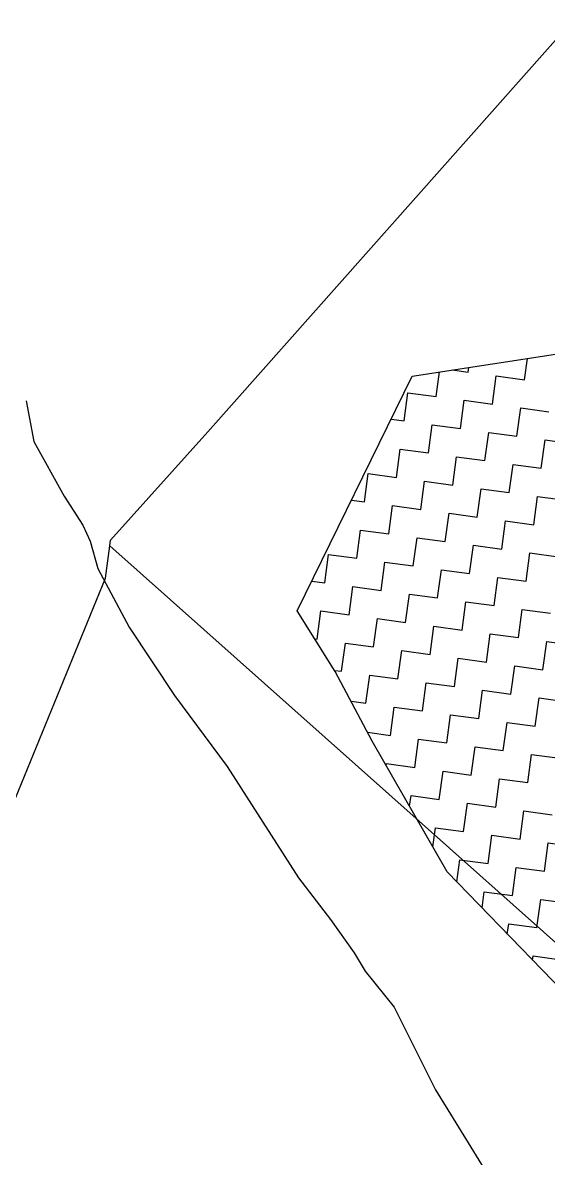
# Model space of a CAD drawing. Header units: metres. Extents: x 291974 to 293244, y 2020596 to 2023640.
# Drawn here: x 292150.5 to 292196.6, y 2021727.4 to 2021827.1 of the extents above; entities that cross this region are included whole.
import ezdxf

# ---------------------------------------------------------------- set-up
doc = ezdxf.new("R2010")
doc.units = ezdxf.units.M
doc.header["$MEASUREMENT"] = 0
for name, color, linetype in [('LINE_WATER', 4, 'Continuous'), ('POLY_HATCH', 12, 'Continuous'), ('POLY_PARCEL', 6, 'Continuous'), ('V_BOUND_LINE', 7, 'Continuous')]:
    doc.layers.add(name, color=color, linetype=linetype)

msp = doc.modelspace()

# ---------------------------------------------------------------- linework, layer by layer
at = {"layer": 'LINE_WATER'}
for p, q in [((292150.811, 2021793.881), (292151.487, 2021790.324)), ((292151.487, 2021790.324), (292154.141, 2021785.511)), ((292154.141, 2021785.511), (292155.781, 2021782.98)), ((292155.781, 2021782.98), (292156.417, 2021781.574)), ((292156.417, 2021781.574), (292157.084, 2021779.174)), ((292157.084, 2021779.174), (292159.856, 2021774.015)), ((292159.856, 2021774.015), (292163.838, 2021768.033)), ((292163.838, 2021768.033), (292168.446, 2021761.802)), ((292168.446, 2021761.802), (292174.726, 2021752.045)), ((292174.726, 2021752.045), (292177.532, 2021748.366)), ((292177.532, 2021748.366), (292179.615, 2021745.446)), ((292179.615, 2021745.446), (292180.554, 2021743.834)), ((292180.554, 2021743.834), (292183.101, 2021740.685)), ((292183.101, 2021740.685), (292186.746, 2021733.429)), ((292186.746, 2021733.429), (292191.623, 2021725.511))]:
    msp.add_line(p, q, dxfattribs=at)
at = {"layer": 'POLY_HATCH'}
for p, q in [((292184.691, 2021796.051), (292198.81, 2021798.213)), ((292174.596, 2021775.463), (292184.691, 2021796.051)), ((292177.944, 2021770.134), (292174.596, 2021775.463)), ((292181.185, 2021764.007), (292177.944, 2021770.134)), ((292187.775, 2021752.551), (292181.185, 2021764.007)), ((292201.34, 2021738.529), (292187.775, 2021752.551))]:
    msp.add_line(p, q, dxfattribs=at)
at = {"layer": 'POLY_HATCH', "linetype": 'Continuous'}
for p, q in [((292189.601, 2021796.404), (292189.656, 2021796.811)), ((292194.556, 2021795.736), (292194.807, 2021797.6)), ((292186.79, 2021794.26), (292187.08, 2021796.417)), ((292188.216, 2021796.591), (292189.601, 2021796.404)), ((292191.745, 2021793.592), (292192.079, 2021796.07)), ((292192.079, 2021796.07), (292194.556, 2021795.736)), ((292183.978, 2021792.117), (292184.312, 2021794.594)), ((292184.312, 2021794.594), (292186.79, 2021794.26)), ((292188.933, 2021791.449), (292189.267, 2021793.926)), ((292189.267, 2021793.926), (292191.745, 2021793.592)), ((292193.888, 2021790.781), (292194.222, 2021793.258)), ((292194.222, 2021793.258), (292196.7, 2021792.925)), ((292182.837, 2021792.27), (292183.978, 2021792.117)), ((292186.122, 2021789.305), (292186.456, 2021791.783)), ((292186.456, 2021791.783), (292188.933, 2021791.449)), ((292191.077, 2021788.637), (292191.411, 2021791.115)), ((292191.411, 2021791.115), (292193.888, 2021790.781)), ((292196.032, 2021787.969), (292196.366, 2021790.447)), ((292196.366, 2021790.447), (292198.843, 2021790.113)), ((292183.31, 2021787.162), (292183.644, 2021789.639)), ((292183.644, 2021789.639), (292186.122, 2021789.305)), ((292188.265, 2021786.494), (292188.599, 2021788.971)), ((292188.599, 2021788.971), (292191.077, 2021788.637)), ((292193.22, 2021785.826), (292193.554, 2021788.303)), ((292193.554, 2021788.303), (292196.032, 2021787.969)), ((292180.499, 2021785.018), (292180.833, 2021787.495)), ((292180.833, 2021787.495), (292183.31, 2021787.162)), ((292185.454, 2021784.35), (292185.788, 2021786.828)), ((292185.788, 2021786.828), (292188.265, 2021786.494)), ((292190.409, 2021783.682), (292190.743, 2021786.16)), ((292190.743, 2021786.16), (292193.22, 2021785.826)), ((292179.356, 2021785.172), (292180.499, 2021785.018)), ((292195.364, 2021783.014), (292195.698, 2021785.492)), ((292195.698, 2021785.492), (292198.176, 2021785.158)), ((292182.642, 2021782.206), (292182.976, 2021784.684)), ((292182.976, 2021784.684), (292185.454, 2021784.35)), ((292187.597, 2021781.538), (292187.931, 2021784.016)), ((292187.931, 2021784.016), (292190.409, 2021783.682)), ((292192.553, 2021780.871), (292192.886, 2021783.348)), ((292192.886, 2021783.348), (292195.364, 2021783.014)), ((292179.831, 2021780.063), (292180.165, 2021782.54)), ((292180.165, 2021782.54), (292182.642, 2021782.206)), ((292184.786, 2021779.395), (292185.12, 2021781.872)), ((292185.12, 2021781.872), (292187.597, 2021781.538)), ((292189.741, 2021778.727), (292190.075, 2021781.205)), ((292190.075, 2021781.205), (292192.553, 2021780.871)), ((292177.019, 2021777.919), (292177.353, 2021780.397)), ((292177.353, 2021780.397), (292179.831, 2021780.063)), ((292194.696, 2021778.059), (292195.03, 2021780.537)), ((292195.03, 2021780.537), (292197.508, 2021780.203)), ((292181.974, 2021777.251), (292182.308, 2021779.729)), ((292182.308, 2021779.729), (292184.786, 2021779.395)), ((292186.929, 2021776.583), (292187.263, 2021779.061)), ((292187.263, 2021779.061), (292189.741, 2021778.727)), ((292175.876, 2021778.073), (292177.019, 2021777.919)), ((292191.885, 2021775.915), (292192.219, 2021778.393)), ((292192.219, 2021778.393), (292194.696, 2021778.059)), ((292179.163, 2021775.108), (292179.497, 2021777.585)), ((292179.497, 2021777.585), (292181.974, 2021777.251)), ((292184.118, 2021774.44), (292184.452, 2021776.917)), ((292184.452, 2021776.917), (292186.929, 2021776.583)), ((292189.073, 2021773.772), (292189.407, 2021776.249)), ((292189.407, 2021776.249), (292191.885, 2021775.915)), ((292176.351, 2021772.964), (292176.685, 2021775.442)), ((292176.685, 2021775.442), (292179.163, 2021775.108)), ((292181.306, 2021772.296), (292181.64, 2021774.774)), ((292181.64, 2021774.774), (292184.118, 2021774.44)), ((292194.028, 2021773.104), (292194.362, 2021775.582)), ((292194.362, 2021775.582), (292196.84, 2021775.248)), ((292186.262, 2021771.628), (292186.596, 2021774.106)), ((292186.596, 2021774.106), (292189.073, 2021773.772)), ((292176.149, 2021772.991), (292176.351, 2021772.964)), ((292191.217, 2021770.96), (292191.551, 2021773.438)), ((292191.551, 2021773.438), (292194.028, 2021773.104)), ((292178.495, 2021770.152), (292178.829, 2021772.63)), ((292178.829, 2021772.63), (292181.306, 2021772.296)), ((292183.45, 2021769.485), (292183.784, 2021771.962)), ((292183.784, 2021771.962), (292186.262, 2021771.628)), ((292196.172, 2021770.292), (292196.506, 2021772.77)), ((292196.506, 2021772.77), (292198.983, 2021772.436)), ((292188.405, 2021768.817), (292188.739, 2021771.294)), ((292188.739, 2021771.294), (292191.217, 2021770.96)), ((292177.881, 2021770.235), (292178.495, 2021770.152)), ((292180.639, 2021767.341), (292180.973, 2021769.819)), ((292180.973, 2021769.819), (292183.45, 2021769.485)), ((292193.36, 2021768.149), (292193.694, 2021770.626)), ((292193.694, 2021770.626), (292196.172, 2021770.292)), ((292185.594, 2021766.673), (292185.928, 2021769.151)), ((292185.928, 2021769.151), (292188.405, 2021768.817)), ((292190.549, 2021766.005), (292190.883, 2021768.483)), ((292190.883, 2021768.483), (292193.36, 2021768.149)), ((292195.504, 2021765.337), (292195.838, 2021767.815)), ((292195.838, 2021767.815), (292198.316, 2021767.481)), ((292179.328, 2021767.518), (292180.639, 2021767.341)), ((292182.782, 2021764.529), (292183.116, 2021767.007)), ((292183.116, 2021767.007), (292185.594, 2021766.673)), ((292187.737, 2021763.862), (292188.071, 2021766.339)), ((292188.071, 2021766.339), (292190.549, 2021766.005)), ((292192.692, 2021763.194), (292193.026, 2021765.671)), ((292193.026, 2021765.671), (292195.504, 2021765.337)), ((292180.765, 2021764.801), (292182.782, 2021764.529)), ((292184.926, 2021761.718), (292185.26, 2021764.195)), ((292185.26, 2021764.195), (292187.737, 2021763.862)), ((292189.881, 2021761.05), (292190.215, 2021763.528)), ((292190.215, 2021763.528), (292192.692, 2021763.194)), ((292194.836, 2021760.382), (292195.17, 2021762.86)), ((292195.17, 2021762.86), (292197.648, 2021762.526)), ((292182.422, 2021761.857), (292182.448, 2021762.052)), ((292182.448, 2021762.052), (292184.926, 2021761.718)), ((292187.069, 2021758.906), (292187.403, 2021761.384)), ((292187.403, 2021761.384), (292189.881, 2021761.05)), ((292192.025, 2021758.239), (292192.359, 2021760.716)), ((292192.359, 2021760.716), (292194.836, 2021760.382)), ((292184.466, 2021758.304), (292184.592, 2021759.24)), ((292184.592, 2021759.24), (292187.069, 2021758.906)), ((292189.213, 2021756.095), (292189.547, 2021758.572)), ((292189.547, 2021758.572), (292192.025, 2021758.239)), ((292194.168, 2021755.427), (292194.502, 2021757.905)), ((292194.502, 2021757.905), (292196.98, 2021757.571)), ((292186.509, 2021754.751), (292186.736, 2021756.429)), ((292186.736, 2021756.429), (292189.213, 2021756.095)), ((292191.357, 2021753.283), (292191.691, 2021755.761)), ((292191.691, 2021755.761), (292194.168, 2021755.427)), ((292196.312, 2021752.616), (292196.646, 2021755.093)), ((292196.646, 2021755.093), (292199.123, 2021754.759)), ((292188.618, 2021751.679), (292188.879, 2021753.617)), ((292188.879, 2021753.617), (292191.357, 2021753.283)), ((292193.5, 2021750.472), (292193.834, 2021752.949)), ((292193.834, 2021752.949), (292196.312, 2021752.616)), ((292190.832, 2021749.391), (292191.023, 2021750.806)), ((292191.023, 2021750.806), (292193.5, 2021750.472)), ((292195.644, 2021747.66), (292195.978, 2021750.138)), ((292195.978, 2021750.138), (292198.456, 2021749.804)), ((292193.046, 2021747.102), (292193.166, 2021747.994)), ((292193.166, 2021747.994), (292195.644, 2021747.66)), ((292195.26, 2021744.813), (292195.31, 2021745.183)), ((292195.31, 2021745.183), (292197.788, 2021744.849))]:
    msp.add_line(p, q, dxfattribs=at)
at = {"layer": 'POLY_PARCEL'}
for p, q in [((292158.151, 2021781.153), (292158.22, 2021781.663)), ((292204.336, 2021740.056), (292158.151, 2021781.153))]:
    msp.add_line(p, q, dxfattribs=at)
at = {"layer": 'V_BOUND_LINE'}
for p, q in [((292166.752, 2021791.159), (292218.946, 2021849.969)), ((292158.22, 2021781.663), (292166.752, 2021791.159)), ((292157.771, 2021778.327), (292158.151, 2021781.153)), ((292122.577, 2021692.523), (292157.771, 2021778.327))]:
    msp.add_line(p, q, dxfattribs=at)

doc.saveas('drawing.dxf')
